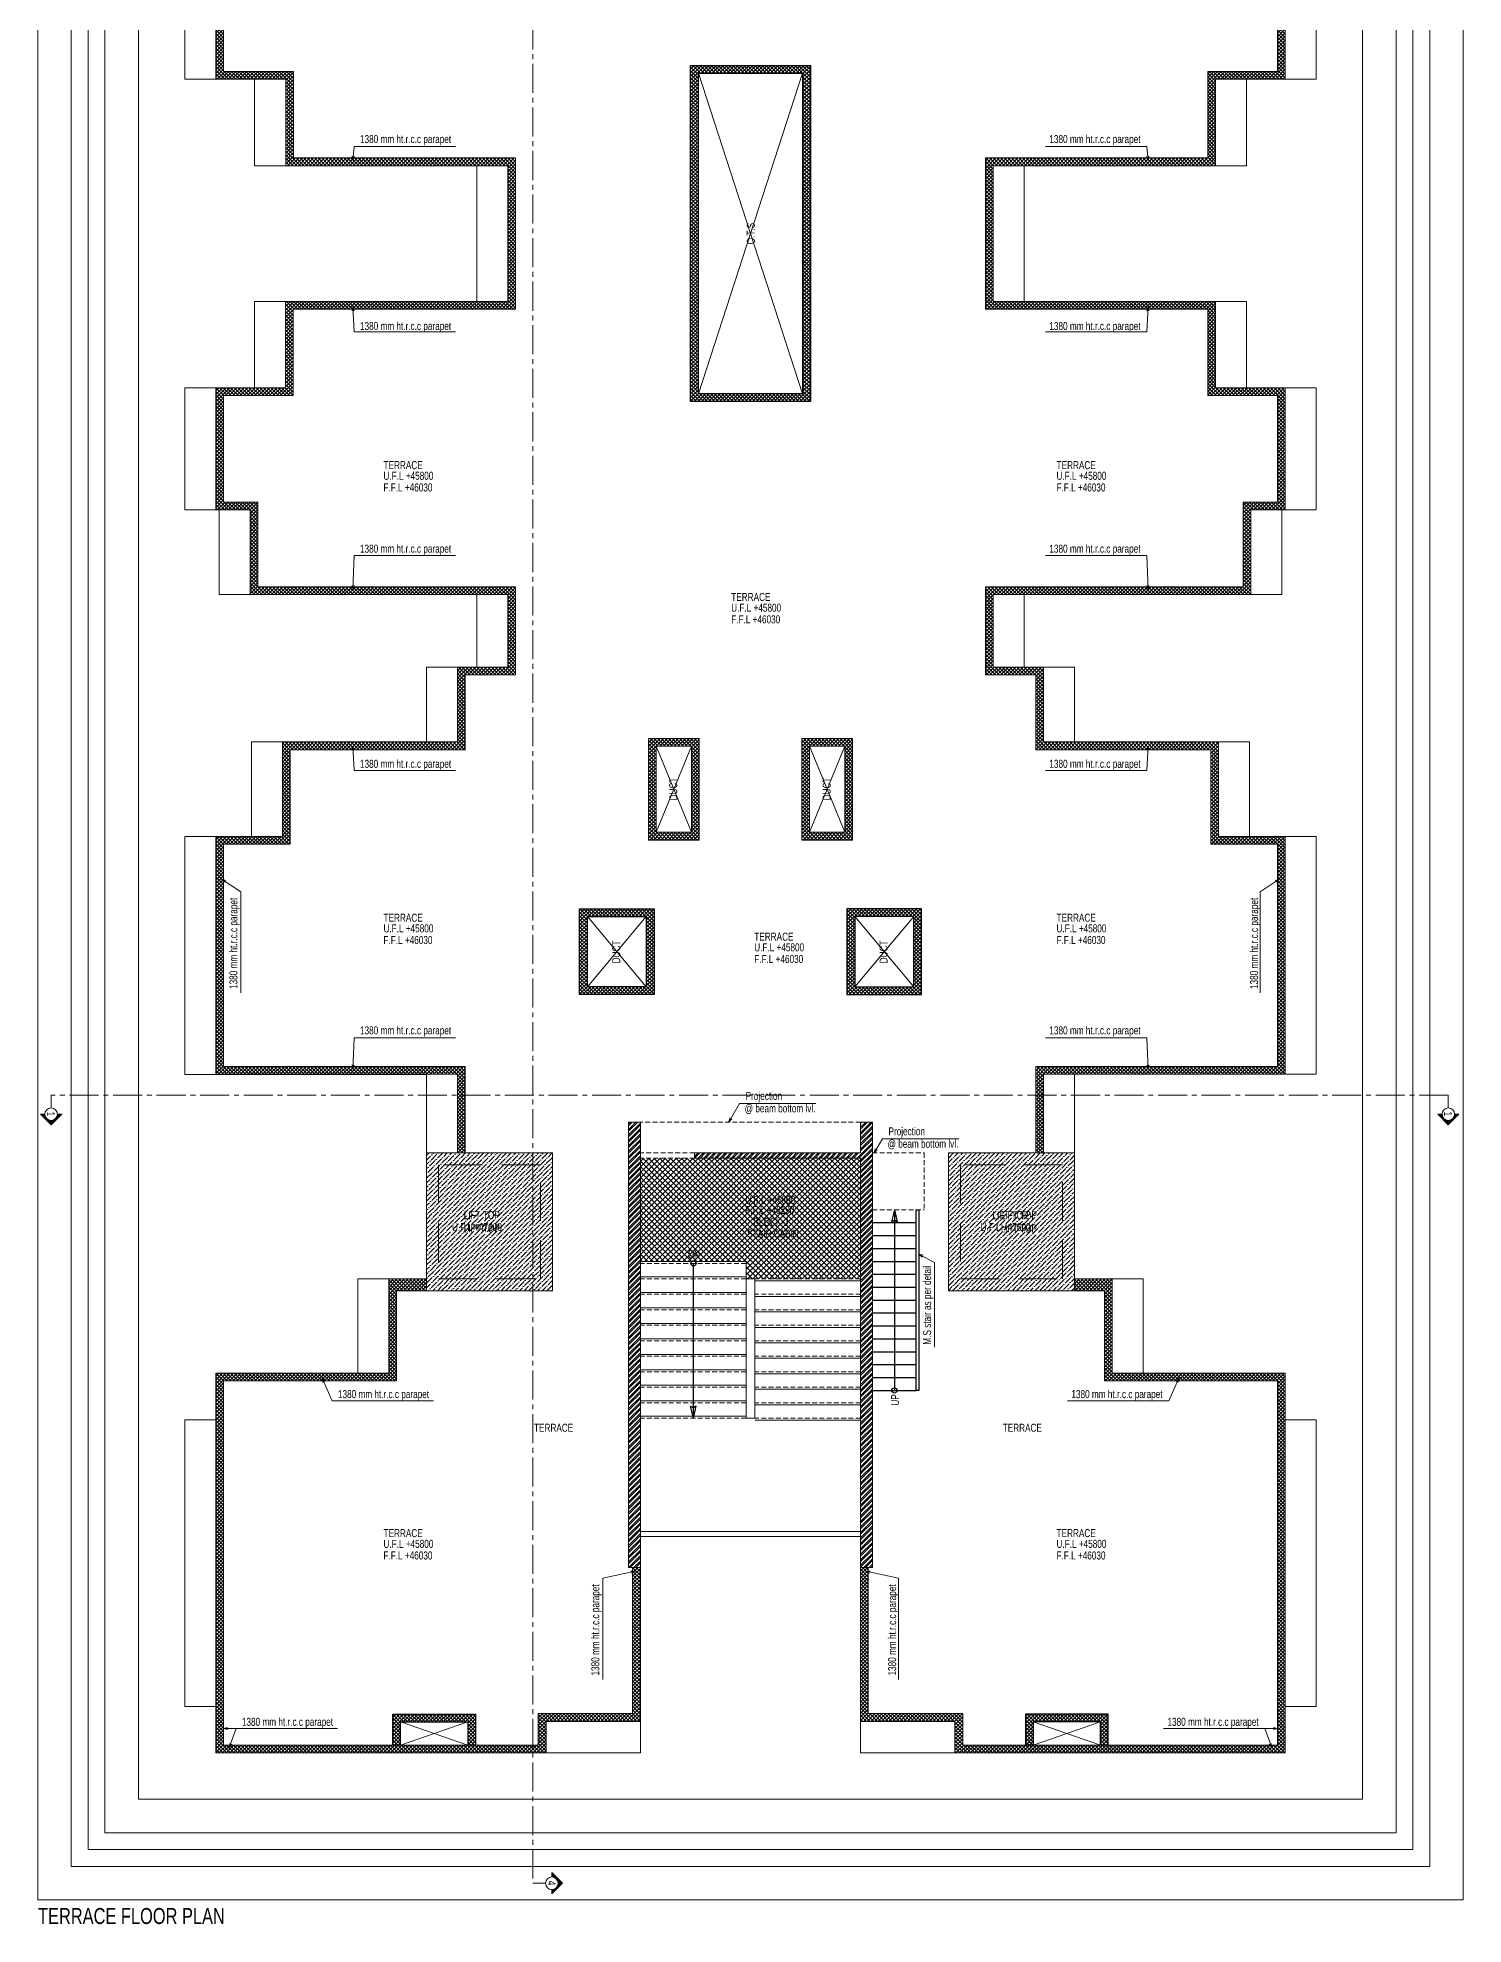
# Model space of a CAD drawing. Header units: inches. Extents: x 822859 to 1009930, y 496782 to 576896.
# Drawn here: x 933789 to 961415, y 501018 to 537565 of the extents above; entities that cross this region are included whole.
import ezdxf
from ezdxf.enums import TextEntityAlignment as Align

# ---------------------------------------------------------------- set-up
doc = ezdxf.new("R2010")
doc.units = ezdxf.units.IN
doc.header["$LTSCALE"] = 750
doc.header["$MEASUREMENT"] = 0
for name, pattern in [('CENTER', [2, 1.25, -0.25, 0.25, -0.25]), ('CENTER2', [1.125, 0.75, -0.125, 0.125, -0.125]), ('HIDDEN', [0.375, 0.25, -0.125]), ('HIDDEN2', [0.1875, 0.125, -0.0625])]:
    doc.linetypes.add(name, pattern=pattern)
for name, color, linetype, lineweight in [('DOTTED LINE-MSA', 8, 'HIDDEN2', 13), ('ELE HATCH-5-MSA', 254, 'Continuous', 5), ('ELE-01-MSA', 8, 'Continuous', 18), ('ELE-03-MSA', 145, 'Continuous', 18), ('SECTION LINE', 14, 'CENTER', 9), ('TEXT DETAIL-MSA', 8, 'Continuous', 13), ('TEXT ROOM NAME-MSA', 8, 'Continuous', 13), ('WALL HATCH-MSA', 251, 'Continuous', 9), ('WALL-MSA', 11, 'Continuous', 18)]:
    doc.layers.add(name, color=color, linetype=linetype, lineweight=lineweight)
doc.layers.add('ELE-02-MSA', color=8, linetype='Continuous')
doc.layers.add('LEVEL TEXT-MSA', color=14, linetype='Continuous')
doc.styles.add('125', font='swisscl.ttf', dxfattribs={"height": 125})
doc.styles.add('ARIAL', font='ARIALN.TTF', dxfattribs={"height": 360})
doc.styles.add('Arial-Reg', font='swisscl.ttf', dxfattribs={"height": 155})
doc.styles.add('ARL', font='swisscl.ttf')
doc.styles.add('MtXpl_Swis721_LtCn_B', font='swisscl.ttf')
doc.dimstyles.new('100 K.T', dxfattribs={"dimtxt": 360, "dimasz": 80, "dimexe": 0.18, "dimexo": 0.0625, "dimgap": 1, "dimtad": 1, "dimdec": 0, "dimzin": 0, "dimdsep": 46, "dimtxsty": 'ARIAL', "dimblk": 'DOT', "dimcen": 0.09, "dimse1": 1, "dimse2": 1, "dimclrd": 50, "dimclrt": 256, "dimadec": 0, "dimazin": 0, "dimtfac": 1, "dimtdec": 0, "dimtofl": 0, "dimtmove": 1, "dimatfit": 0, "dimfxl": 1, "dimtolj": 1, "dimtzin": 0, "dimlwd": -1, "dimarcsym": 0})
pattern_1 = [(45, (952402.295, 554021.86), (-53.03301, 53.03301), []), (45, (952437.65, 554021.86), (-53.03301, 53.03301), [])]

# ---------------------------------------------------------------- blocks, each defined once
blk = doc.blocks.new('M.S STAIR')
for p, q in [((-3500, 900), (-3500, 50)), ((-3250, 900), (-3250, 50)), ((-3000, 900), (-3000, 50)), ((-2750, 900), (-2750, 50)), ((-2500, 900), (-2500, 50)), ((-2250, 900), (-2250, 50)), ((-2000, 900), (-2000, 50)), ((-1750, 900), (-1750, 50)), ((-1500, 900), (-1500, 50)), ((-1250, 900), (-1250, 50)), ((-1000, 900), (-1000, 50)), ((-750, 900), (-750, 50)), ((-500, 900), (-500, 50)), ((-250, 900), (-250, 50))]:
    blk.add_line(p, q)
blk.add_lwpolyline([(0, 0), (-3500, 0), (-3500, 50), (0, 50)], close=True)
blk = doc.blocks.new('_Dot')
at = {"linetype": 'ByBlock', "lineweight": -2}
blk.add_line((-0.5, 0), (-1, 0), dxfattribs=at)
at = {"linetype": 'ByBlock', "const_width": 0.5}
blk.add_lwpolyline([(-0.25, 0, 1), (0.25, 0, 1)], format="xyb", close=True, dxfattribs=at)
blk = doc.blocks.new('section sym.')
h = blk.add_hatch(color=256)
h.dxf.hatch_style = 1
h.paths.add_polyline_path([(-240, 90), (-240, 153), (-393, 0), (-240, -153), (-240, -90, -0.414214), (-330, 0, -0.414214)])
at = {"layer": 'SECTION LINE', "linetype": 'Continuous'}
blk.add_line((-150, 0), (0, 0), dxfattribs=at)
blk.add_lwpolyline([(-240, -90), (-240, -153), (-393, 0), (-240, 153), (-240, 90)], dxfattribs=at)
blk.add_circle((-240, 0), 90, dxfattribs=at)
blk = doc.blocks.new('A$C37e82350')
at = {"layer": 'SECTION LINE', "linetype": 'CENTER2'}
for points in [[(1868, 15657), (1925, 15657), (1925, -11420), (1881, -11420)], [(17359, 15657), (17302, 15657), (17302, -11420), (17346, -11420)], [(46181, 15657), (46124, 15657), (46124, -11420), (46168, -11420)], [(-2542, -2027), (-2542, -2083), (61391, -2083), (61391, -2039)]]:
    blk.add_lwpolyline(points, dxfattribs=at)
at = {"layer": 'SECTION LINE', "yscale": 1.347826086956522, "zscale": 1.347826086956522}
for p, xscale in [((1881, 15657), 1.347826086956522), ((17346, 15657), -1.347826086956522), ((46168, 15657, 0), -1.347826086956522), ((1881, -11420), 1.347826086956522), ((17346, -11420), -1.347826086956522), ((46168, -11420, 0), -1.347826086956522)]:
    blk.add_blockref('section sym.', p, dxfattribs=dict(at, xscale=xscale))
at = {"layer": 'SECTION LINE', "xscale": -1.347826086956523, "yscale": 1.347826086956523, "zscale": 1.347826086956522, "rotation": 90}
for p in [(-2542, -2039), (61391, -2039)]:
    blk.add_blockref('section sym.', p, dxfattribs=at)
at = {"layer": 'SECTION LINE', "style": '125'}
for s, p in [('3', (1562, 15654)), ('2', (17665, 15654)), ('1', (46487, 15654, 0)), ('4', (-2547, -1719)), ('4', (61386, -1719)), ('3', (1562, -11423)), ('2', (17665, -11423)), ('1', (46487, -11423, 0))]:
    blk.add_text(s, height=155, dxfattribs=at).set_placement(p, align=Align.MIDDLE)

msp = doc.modelspace()

# ---------------------------------------------------------------- hatches: boundary and pattern name
at = {"layer": 'ELE HATCH-5-MSA'}
h = msp.add_hatch(dxfattribs=at)
h.set_pattern_fill('ANSI37', color=14, scale=400)
h.paths.add_polyline_path([(943047, 535236), (938744, 535236), (938744, 536913), (937389, 536913), (937389, 538975), (938055, 538975), (938055, 540613), (943047, 540613), (943047, 542323), (942075, 542323), (942075, 543771), (938684, 543771), (938684, 545599), (937389, 545599), (937389, 549909), (942075, 549909), (942075, 551583), (941925, 551583), (941925, 550059), (937239, 550059), (937239, 545449), (938534, 545449), (938534, 543621), (941925, 543621), (941925, 542173), (942897, 542173), (942897, 540763), (937905, 540763), (937905, 539125), (937239, 539125), (937239, 536763), (938594, 536763), (938594, 535086), (942897, 535086), (942897, 532457), (938591, 532457), (938591, 530781), (937239, 530781), (937239, 528419), (937905, 528419), (937905, 526780), (942897, 526780), (942897, 525371), (941925, 525371), (941925, 523923), (938534, 523923), (938534, 522094), (937239, 522094), (937239, 517484), (941925, 517484), (941925, 515960), (942075, 515960), (942075, 517634), (937389, 517634), (937389, 521944), (938684, 521944), (938684, 523773), (942075, 523773), (942075, 525221), (943047, 525221), (943047, 526930), (938055, 526930), (938055, 528569), (937389, 528569), (937389, 530631), (938741, 530631), (938741, 532307), (943047, 532307)])
h = msp.add_hatch(dxfattribs=at)
h.set_pattern_fill('ANSI37', color=14, scale=400)
h.paths.add_polyline_path([(957298, 528419), (957965, 528419), (957965, 530781), (956613, 530781), (956613, 532457), (952307, 532457), (952307, 535086), (956613, 535086), (956613, 536763), (957965, 536763), (957965, 539125), (957298, 539125), (957298, 540763), (952307, 540763), (952307, 542173), (953279, 542173), (953279, 543621), (956670, 543621), (956670, 545449), (957965, 545449), (957965, 550059), (953279, 550059), (953279, 551583), (953129, 551583), (953129, 549909), (957815, 549909), (957815, 545599), (956520, 545599), (956520, 543771), (953129, 543771), (953129, 542323), (952157, 542323), (952157, 540613), (957148, 540613), (957148, 538975), (957815, 538975), (957815, 536913), (956463, 536913), (956463, 535236), (952157, 535236), (952157, 532307), (956463, 532307), (956463, 530631), (957815, 530631), (957815, 528569), (957148, 528569), (957148, 526930), (952157, 526930), (952157, 525221), (953129, 525221), (953129, 523773), (956520, 523773), (956520, 521944), (957815, 521944), (957815, 517634), (953129, 517634), (953129, 515960), (953279, 515960), (953279, 517484), (957965, 517484), (957965, 522094), (956670, 522094), (956670, 523923), (953279, 523923), (953279, 525371), (952307, 525371), (952307, 526780), (957298, 526780)])
h = msp.add_hatch(dxfattribs=at)
h.set_pattern_fill('ANSI37', color=14, scale=400)
h.paths.add_polyline_path([(946442, 530517), (946442, 537027), (948762, 537027), (948762, 530517)])
h.paths.add_polyline_path([(946592, 530667), (946592, 536877), (948612, 536877), (948612, 530667)], flags=16)
h = msp.add_hatch(dxfattribs=at)
h.set_pattern_fill('ANSI37', color=14, scale=400)
h.paths.add_polyline_path([(945623, 523991), (946607, 523991), (946607, 522022), (945623, 522022)])
h.paths.add_polyline_path([(945773, 523841), (946457, 523841), (946457, 522172), (945773, 522172)], flags=16)
h = msp.add_hatch(dxfattribs=at)
h.set_pattern_fill('ANSI37', color=14, scale=400)
h.paths.add_polyline_path([(949581, 523991), (948596, 523991), (948596, 522022), (949581, 522022)])
h.paths.add_polyline_path([(949431, 523841), (948746, 523841), (948746, 522172), (949431, 522172)], flags=16)
h = msp.add_hatch(dxfattribs=at)
h.set_pattern_fill('ANSI37', color=14, scale=400)
h.paths.add_polyline_path([(944290, 519030), (944290, 520692), (945733, 520692), (945733, 519030)])
h.paths.add_polyline_path([(944440, 519180), (944440, 520542), (945583, 520542), (945583, 519180)], flags=16)
h = msp.add_hatch(dxfattribs=at)
h.set_pattern_fill('ANSI37', color=14, scale=400)
h.paths.add_polyline_path([(950914, 519030), (950914, 520692), (949471, 520692), (949471, 519030)])
h.paths.add_polyline_path([(950764, 519180), (950764, 520542), (949621, 520542), (949621, 519180)], flags=16)
h = msp.add_hatch(dxfattribs=at)
h.set_pattern_fill('ANSI36', color=49, scale=500)
h.paths.add_polyline_path([(941325, 515960), (941325, 513292), (943765, 513292), (943765, 515960)])
h = msp.add_hatch(dxfattribs=at)
h.set_pattern_fill('ANSI37', color=47, scale=600)
h.paths.add_polyline_path([(949735, 515860), (946518, 515860), (945468, 515860), (945468, 513859), (946463, 513859, -0.384061), (946530, 513859), (947518, 513859), (947518, 513522), (947685, 513522), (949735, 513522)])
h = msp.add_hatch(dxfattribs=at)
h.set_pattern_fill('ANSI36', color=49, scale=500)
h.paths.add_polyline_path([(953879, 513292), (953879, 515960), (951439, 515960), (951439, 513292)])
h = msp.add_hatch(dxfattribs=at)
h.set_pattern_fill('ANSI37', color=14, scale=400)
h.paths.add_polyline_path([(941325, 513292), (941325, 513522), (940591, 513522), (940591, 511693), (937239, 511693), (937239, 504339), (943639, 504339), (943639, 504949), (945468, 504949), (945468, 507930), (945318, 507930), (945318, 505099), (943489, 505099), (943489, 504489), (937389, 504489), (937389, 511543), (940741, 511543), (940741, 513292)])
h = msp.add_hatch(dxfattribs=at)
h.set_pattern_fill('ANSI37', color=14, scale=400)
h.paths.add_polyline_path([(957965, 511693), (954612, 511693), (954612, 513522), (953879, 513522), (953879, 513292), (954462, 513292), (954462, 511543), (957815, 511543), (957815, 504489), (951714, 504489), (951714, 505099), (949885, 505099), (949885, 507930), (949735, 507930), (949735, 504949), (951564, 504949), (951564, 504339), (957965, 504339)])
h = msp.add_hatch(dxfattribs=at)
h.set_pattern_fill('ANSI37', color=14, scale=400)
h.paths.add_polyline_path([(942121, 504939), (942121, 504489), (942271, 504489), (942271, 505089), (940671, 505089), (940671, 504489), (940821, 504489), (940821, 504939)])
h = msp.add_hatch(dxfattribs=at)
h.set_pattern_fill('ANSI37', color=14, scale=400)
h.paths.add_polyline_path([(954382, 504939), (954382, 504489), (954532, 504489), (954532, 505089), (952932, 505089), (952932, 504489), (953082, 504489), (953082, 504939)])
at = {"layer": 'WALL HATCH-MSA'}
h = msp.add_hatch(dxfattribs=at)
h.set_pattern_fill('ANSI32', color=256, scale=200)
h.set_pattern_definition(pattern_1)
h.paths.add_polyline_path([(945238, 507930), (945468, 507930), (945468, 516560), (945238, 516560)])
h = msp.add_hatch(dxfattribs=at)
h.set_pattern_fill('ANSI32', color=256, scale=200)
h.set_pattern_definition(pattern_1)
h.paths.add_polyline_path([(946518, 515860), (946518, 515960), (949735, 515960), (949735, 516560), (949965, 516560), (949965, 507930), (949735, 507930), (949735, 515860)])

# ---------------------------------------------------------------- linework, layer by layer
for p, q in [((950390, 514860), (950336, 514624)), ((950336, 514624), (950390, 514659)), ((950390, 514860), (950390, 511360)), ((950390, 514860), (950445, 514624)), ((950445, 514624), (950390, 514659)), ((946496, 510822), (946496, 513822)), ((946496, 510822), (946441, 511058)), ((946441, 511058), (946496, 511023)), ((946496, 510822), (946551, 511058)), ((946551, 511058), (946496, 511023))]:
    msp.add_line(p, q)
for points in [[(946442, 530517), (946442, 537027), (948762, 537027), (948762, 530517)], [(946592, 530667), (946592, 536877), (948612, 536877), (948612, 530667)], [(944290, 519030), (944290, 520692), (945733, 520692), (945733, 519030)], [(944440, 519180), (944440, 520542), (945583, 520542), (945583, 519180)], [(950914, 519030), (950914, 520692), (949471, 520692), (949471, 519030)], [(950764, 519180), (950764, 520542), (949621, 520542), (949621, 519180)]]:
    msp.add_lwpolyline(points, close=True)
for points in [[(940671, 504489), (940671, 505089), (942271, 505089), (942271, 504489)], [(954532, 504489), (954532, 505089), (952932, 505089), (952932, 504489)], [(940821, 504489), (940821, 504939), (942121, 504939), (942121, 504489)], [(954382, 504489), (954382, 504939), (953082, 504939), (953082, 504489)]]:
    msp.add_lwpolyline(points)
for centre in [(946496, 513822), (950390, 511360)]:
    msp.add_circle(centre, 50)
at = {"layer": 'Defpoints', "color": 1, "lineweight": 0}
for points in [[(961415, 566054), (933789, 566054), (933789, 501489), (961415, 501489)], [(960765, 565404), (934439, 565404), (934439, 502139), (960765, 502139)], [(960440, 565079), (934764, 565079), (934764, 502464), (960440, 502464)], [(960115, 564754), (935089, 564754), (935089, 502789), (960115, 502789)], [(959465, 564104), (935739, 564104), (935739, 503439), (959465, 503439)]]:
    msp.add_lwpolyline(points, close=True, dxfattribs=at)
at = {"layer": 'DOTTED LINE-MSA'}
for p, q in [((949735, 516560), (945468, 516560)), ((946518, 515960), (945468, 515960)), ((946518, 515860), (945468, 515860)), ((949965, 515960), (950965, 515960)), ((950965, 515960), (950965, 514860)), ((949965, 514860), (950965, 514860)), ((947518, 513822), (945468, 513822)), ((947518, 513522), (945468, 513522)), ((949735, 513522), (947685, 513522)), ((947518, 513222), (945468, 513222)), ((949735, 513222), (947685, 513222)), ((947518, 512922), (945468, 512922)), ((949735, 512922), (947685, 512922)), ((947518, 512622), (945468, 512622)), ((949735, 512622), (947685, 512622)), ((947518, 512322), (945468, 512322)), ((947518, 512022), (945468, 512022)), ((949735, 512322), (947685, 512322)), ((949735, 512022), (947685, 512022)), ((947518, 511722), (945468, 511722)), ((949735, 511722), (947685, 511722)), ((947518, 511422), (945468, 511422)), ((949735, 511422), (947685, 511422)), ((947518, 511122), (945468, 511122)), ((949735, 511122), (947685, 511122)), ((947518, 510822), (945468, 510822)), ((949735, 510822), (947685, 510822))]:
    msp.add_line(p, q, dxfattribs=at)
at = {"layer": 'ELE-01-MSA'}
for p, q in [((947518, 513859), (945468, 513859)), ((947518, 513522), (947518, 513859)), ((947518, 513559), (945468, 513559)), ((949735, 513482), (947685, 513482)), ((947518, 513259), (945468, 513259)), ((949735, 513182), (947685, 513182)), ((947518, 512959), (945468, 512959)), ((949735, 512882), (947685, 512882)), ((947518, 512659), (945468, 512659)), ((949735, 512582), (947685, 512582)), ((947518, 512359), (945468, 512359)), ((947518, 512059), (945468, 512059)), ((949735, 512282), (947685, 512282)), ((947518, 511759), (945468, 511759)), ((949735, 511982), (947685, 511982)), ((949735, 511682), (947685, 511682)), ((947518, 511459), (945468, 511459)), ((949735, 511382), (947685, 511382)), ((947518, 511159), (945468, 511159)), ((949735, 511082), (947685, 511082)), ((947518, 510859), (945468, 510859)), ((949735, 510782), (947685, 510782)), ((949735, 508630), (945468, 508630)), ((949735, 508530), (945468, 508530))]:
    msp.add_line(p, q, dxfattribs=at)
for points in [[(937239, 536763), (937239, 539125), (937905, 539125), (937905, 540763), (942897, 540763), (942897, 542173), (941925, 542173), (941925, 543621), (938534, 543621), (938534, 545449), (937239, 545449), (937239, 550059), (941925, 550059), (941925, 551583), (941325, 551583), (941325, 554022), (940591, 554022), (940591, 555851), (937239, 555851), (937239, 563204), (943639, 563204), (943639, 562594), (945468, 562594), (945468, 559613)], [(945468, 507930), (945468, 504339), (937239, 504339), (937239, 505239), (936639, 505239), (936639, 510793), (937239, 510793), (937239, 511693), (939991, 511693), (939991, 513522), (941325, 513522), (941325, 515960), (941325, 517483), (936639, 517483), (936639, 522094), (937934, 522094), (937934, 523923), (941325, 523923), (941325, 525371), (942297, 525371), (942297, 526780), (937305, 526780), (937305, 528419), (936639, 528419), (936639, 530781), (937991, 530781), (937991, 532457), (942297, 532457), (942297, 535086), (937991, 535086), (937991, 536763), (936639, 536763), (936639, 539125)], [(958565, 539125), (958565, 536763), (957213, 536763), (957213, 535086), (952907, 535086), (952907, 532457), (957213, 532457), (957213, 530781), (958565, 530781), (958565, 528419), (957898, 528419), (957898, 526780), (952907, 526780), (952907, 525371), (953879, 525371), (953879, 523923), (957270, 523923), (957270, 522094), (958565, 522094), (958565, 517484), (953879, 517484), (953879, 513522), (955212, 513522), (955212, 511693), (957965, 511693), (957965, 510793), (958565, 510793), (958565, 505239), (957965, 505239), (957965, 504339), (949735, 504339), (949735, 507930)], [(957965, 539125), (957965, 536763), (956613, 536763), (956613, 535086), (952307, 535086), (952307, 532457), (956613, 532457), (956613, 530781), (957965, 530781), (957965, 528419), (957298, 528419), (957298, 526780), (952307, 526780), (952307, 525371), (953279, 525371), (953279, 523923), (956670, 523923), (956670, 522094), (957965, 522094), (957965, 517484), (953279, 517484), (953279, 515960), (953879, 515960), (953879, 513522), (954612, 513522), (954612, 511693), (957965, 511693), (957965, 504339), (951564, 504339), (951564, 504949), (949735, 504949), (949735, 507930)], [(937389, 538975), (937389, 536913), (938744, 536913), (938744, 535236), (943047, 535236), (943047, 532307), (938741, 532307), (938741, 530631), (937389, 530631), (937389, 528569), (938055, 528569), (938055, 526930), (943047, 526930), (943047, 525221), (942075, 525221), (942075, 523773), (938684, 523773), (938684, 521944), (937389, 521944), (937389, 517634), (942075, 517634), (942075, 515960)], [(953129, 515960), (953129, 517634), (957815, 517634), (957815, 521944), (956520, 521944), (956520, 523773), (953129, 523773), (953129, 525221), (952157, 525221), (952157, 526930), (957148, 526930), (957148, 528569), (957815, 528569), (957815, 530631), (956463, 530631), (956463, 532307), (952157, 532307), (952157, 535236), (956463, 535236), (956463, 536913), (957815, 536913), (957815, 538975)], [(945468, 507930), (945468, 504949), (943639, 504949), (943639, 504339), (937239, 504339), (937239, 511693), (940591, 511693), (940591, 513522), (941325, 513522), (941325, 515960), (941925, 515960), (941925, 517484), (937239, 517484), (937239, 522094), (938534, 522094), (938534, 523923), (941925, 523923), (941925, 525371), (942897, 525371), (942897, 526780), (937905, 526780), (937905, 528419), (937239, 528419), (937239, 530781), (938591, 530781), (938591, 532457), (942897, 532457), (942897, 535086), (938594, 535086), (938594, 536763), (937239, 536763)], [(940741, 513292), (940741, 511543), (937389, 511543), (937389, 504489), (943489, 504489), (943489, 505099), (945318, 505099), (945318, 507930)], [(941325, 513292), (940741, 513292)], [(949885, 507930), (949885, 505099), (951714, 505099), (951714, 504489), (957815, 504489), (957815, 511543), (954462, 511543), (954462, 513292)], [(953879, 513292), (954462, 513292)]]:
    msp.add_lwpolyline(points, dxfattribs=at)
for points in [[(945623, 523991), (946607, 523991), (946607, 522022), (945623, 522022)], [(945773, 523841), (946457, 523841), (946457, 522172), (945773, 522172)], [(949581, 523991), (948596, 523991), (948596, 522022), (949581, 522022)], [(949431, 523841), (948746, 523841), (948746, 522172), (949431, 522172)], [(941325, 515960), (941325, 513292), (943765, 513292), (943765, 515960)], [(953879, 513292), (953879, 515960), (951439, 515960), (951439, 513292)], [(947685, 513522), (947518, 513522), (947518, 510822), (947685, 510822)]]:
    msp.add_lwpolyline(points, close=True, dxfattribs=at)
at = {"layer": 'ELE-03-MSA'}
for p, q in [((948612, 536877), (946592, 530667)), ((946592, 536877), (948612, 530667)), ((945583, 520542), (944440, 519180)), ((944440, 520542), (945583, 519180)), ((950764, 520542), (949621, 519180)), ((949621, 520542), (950764, 519180)), ((942121, 504939), (940821, 504489)), ((940821, 504939), (942121, 504489)), ((953082, 504939), (954382, 504489)), ((954382, 504939), (953082, 504489))]:
    msp.add_line(p, q, dxfattribs=at)
for points in [[(945773, 522172), (946457, 523841)], [(946457, 522172), (945773, 523841)], [(949431, 522172), (948746, 523841)], [(948746, 522172), (949431, 523841)]]:
    msp.add_lwpolyline(points, dxfattribs=at)
at = {"layer": 'ELE-03-MSA', "linetype": 'HIDDEN', "ltscale": 4}
for points in [[(941555, 515730), (941555, 513522), (943535, 513522), (943535, 515730)], [(953649, 513522), (953649, 515730), (951669, 515730), (951669, 513522)]]:
    msp.add_lwpolyline(points, close=True, dxfattribs=at)
at = {"layer": 'WALL-MSA'}
for p, q in [((945238, 516560), (945468, 516560)), ((945238, 507930), (945238, 516560)), ((945468, 507930), (945468, 516560)), ((949735, 516560), (949965, 516560)), ((949735, 515960), (949735, 516560)), ((949965, 507930), (949965, 516560)), ((946518, 515960), (949735, 515960)), ((946518, 515860), (946518, 515960)), ((946518, 515860), (949735, 515860)), ((949735, 507930), (949735, 515860)), ((945238, 507930), (945468, 507930)), ((949965, 507930), (949735, 507930))]:
    msp.add_line(p, q, dxfattribs=at)

# ---------------------------------------------------------------- block references
at = {"color": 2, "rotation": 270}
msp.add_blockref('A$C37e82350', (945468, 563204), dxfattribs=at)
at = {"layer": 'ELE-02-MSA', "rotation": 90}
msp.add_blockref('M.S STAIR', (950865, 514860), dxfattribs=at)

# ---------------------------------------------------------------- texts
at = {"layer": 'Defpoints', "style": 'MtXpl_Swis721_LtCn_B'}
msp.add_text('TERRACE FLOOR PLAN  ', height=310, dxfattribs=at).set_placement((933795, 501023))
at = {"layer": 'LEVEL TEXT-MSA', "style": 'ARL'}
for s, p in [('U.F.L +45800', (940489, 529079)), ('F.F.L +46030', (940489, 528853)), ('U.F.L +45800', (953532, 529079)), ('F.F.L +46030', (953532, 528853)), ('U.F.L +45800', (947228, 526523)), ('F.F.L +46030', (947228, 526298)), ('U.F.L +45800', (940489, 520311)), ('F.F.L +46030', (940489, 520085)), ('U.F.L +45800', (953532, 520311)), ('F.F.L +46030', (953532, 520085)), ('U.F.L +45800', (947674, 519944)), ('F.F.L +46030', (947674, 519718)), ('U.F.L +45800', (947502, 515052)), ('U.F.L +47600', (941817, 514525)), ('F.F.L +46190', (947502, 514856)), ('U.F.L +47600', (952062, 514525)), ('U.F.L +45800', (940489, 508388)), ('U.F.L +45800', (953532, 508388)), ('F.F.L +46030', (940489, 508163)), ('F.F.L +46030', (953532, 508163))]:
    msp.add_text(s, height=155, dxfattribs=at).set_placement(p, align=Align.MIDDLE_LEFT)
at = {"layer": 'TEXT DETAIL-MSA', "style": '125'}
for s, p in [('1380 mm ht.r.c.c parapet', (940917, 535602)), ('1380 mm ht.r.c.c parapet', (954277, 535602)), ('1380 mm ht.r.c.c parapet', (940917, 531980)), ('1380 mm ht.r.c.c parapet', (954277, 531980)), ('1380 mm ht.r.c.c parapet', (940917, 527667)), ('1380 mm ht.r.c.c parapet', (954277, 527667)), ('1380 mm ht.r.c.c parapet', (940917, 523499)), ('1380 mm ht.r.c.c parapet', (954277, 523499)), ('1380 mm ht.r.c.c parapet', (940917, 518335)), ('1380 mm ht.r.c.c parapet', (954277, 518335)), ('Projection', (947861, 517065)), ('@ beam bottom lvl.', (948176, 516825)), ('Projection', (950629, 516379)), ('@ beam bottom lvl.', (950945, 516139)), ('LIFT TOP', (942394, 514755)), ('LIFT TOP', (952639, 514755)), ('LIFT TOP', (952803, 514755)), ('LIFT TOP', (942394, 514497)), ('LIFT TOP', (952803, 514497)), ('1380 mm ht.r.c.c parapet', (940490, 511289)), ('1380 mm ht.r.c.c parapet', (954704, 511289)), ('1380 mm ht.r.c.c parapet', (938629, 504940)), ('1380 mm ht.r.c.c parapet', (956566, 504940))]:
    msp.add_text(s, height=155, dxfattribs=at).set_placement(p, align=Align.MIDDLE_CENTER)
for s, p in [('1380 mm ht.r.c.c parapet', (937581, 520020)), ('1380 mm ht.r.c.c parapet', (957361, 520020)), ('M.S stair as per detail', (951024, 513015)), ('1380 mm ht.r.c.c parapet', (944594, 506720)), ('1380 mm ht.r.c.c parapet', (950346, 506720))]:
    msp.add_text(s, height=155, rotation=90, dxfattribs=at).set_placement(p, align=Align.MIDDLE_CENTER)
at = {"layer": 'TEXT ROOM NAME-MSA', "lineweight": 0, "style": 'Arial-Reg'}
for s, p in [('O.T.S', (947685, 533564)), ('DUCT', (946181, 522791)), ('DUCT', (949155, 522791)), ('DUCT', (945077, 519634)), ('DUCT', (950259, 519634)), ('UP', (950480, 511065))]:
    msp.add_text(s, height=155, rotation=90, dxfattribs=at).set_placement(p)
at = {"layer": 'TEXT ROOM NAME-MSA', "lineweight": 0}
for s, style, p in [('TERRACE', 'Arial-Reg', (940491, 529208)), ('TERRACE', 'Arial-Reg', (953534, 529208)), ('TERRACE', 'Arial-Reg', (947230, 526653)), ('TERRACE', 'Arial-Reg', (940491, 520440)), ('TERRACE', 'Arial-Reg', (953534, 520440)), ('TERRACE', 'Arial-Reg', (947676, 520073)), ('BLOCK-J', 'MtXpl_Swis721_LtCn_B', (947661, 514549)), ('STAIR CABIN', 'MtXpl_Swis721_LtCn_B', (947537, 514322)), ('DN', 'Arial-Reg', (946392, 513921)), ('TERRACE', 'MtXpl_Swis721_LtCn_B', (943407, 510560)), ('TERRACE', 'MtXpl_Swis721_LtCn_B', (952490, 510560)), ('TERRACE', 'Arial-Reg', (940491, 508518)), ('TERRACE', 'Arial-Reg', (953534, 508518))]:
    msp.add_text(s, height=155, dxfattribs=dict(at, style=style)).set_placement(p)

# ---------------------------------------------------------------- leaders
at = {"layer": 'TEXT DETAIL-MSA'}
for points, override in [([(939898, 535186), (939924, 535460), (941885, 535460)], {"dimgap": 1, "dimtad": 0, "dimclrd": 256, "dimldrblk": 'Open30'}), ([(955306, 535186), (955280, 535460), (953319, 535460)], {"dimgap": 1, "dimtad": 0, "dimclrd": 256, "dimldrblk": 'Open30'}), ([(939898, 532353), (939924, 531870), (941885, 531870)], {"dimgap": 1, "dimtad": 0, "dimclrd": 256, "dimldrblk": 'Open30'}), ([(955306, 532353), (955280, 531870), (953319, 531870)], {"dimgap": 1, "dimtad": 0, "dimclrd": 256, "dimldrblk": 'Open30'}), ([(939898, 526874), (939924, 527534), (941885, 527534)], {"dimgap": 1, "dimtad": 0, "dimclrd": 256, "dimldrblk": 'Open30'}), ([(955306, 526874), (955280, 527534), (953319, 527534)], {"dimgap": 1, "dimtad": 0, "dimclrd": 256, "dimldrblk": 'Open30'}), ([(939898, 523842), (939924, 523368), (941885, 523368)], {"dimgap": 1, "dimtad": 0, "dimclrd": 256, "dimldrblk": 'Open30'}), ([(955306, 523842), (955280, 523368), (953319, 523368)], {"dimgap": 1, "dimtad": 0, "dimclrd": 256, "dimldrblk": 'Open30'}), ([(937353, 521267), (937723, 521022), (937723, 519062)], {"dimgap": 1, "dimtad": 0, "dimclrd": 256, "dimldrblk": 'Open30'}), ([(957850, 521267), (957480, 521022), (957480, 519062)], {"dimgap": 1, "dimtad": 0, "dimclrd": 256, "dimldrblk": 'Open30'}), ([(939898, 517584), (939924, 518193), (941885, 518193)], {"dimgap": 1, "dimtad": 0, "dimclrd": 256, "dimldrblk": 'Open30'}), ([(955306, 517584), (955280, 518193), (953319, 518193)], {"dimgap": 1, "dimtad": 0, "dimclrd": 256, "dimldrblk": 'Open30'}), ([(947179, 516560), (947389, 516921), (948871, 516921)], {"dimgap": 1, "dimtad": 0, "dimclrd": 256, "dimldrblk": 'Open30'}), ([(949997, 515960), (950158, 516235), (951640, 516235)], {"dimgap": 1, "dimtad": 0, "dimclrd": 256, "dimldrblk": 'Open30'}), ([(950865, 513998), (951167, 513837), (951167, 512195)], {"dimgap": 1, "dimtad": 0, "dimclrd": 256, "dimldrblk": 'Open30'}), ([(939304, 511596), (939497, 511157), (941458, 511157)], {"dimgap": 1, "dimtad": 0, "dimclrd": 256, "dimldrblk": 'Open30'}), ([(955900, 511596), (955706, 511157), (953746, 511157)], {"dimgap": 1, "dimtad": 0, "dimclrd": 256, "dimldrblk": 'Open30'}), ([(945368, 507857), (944737, 507722), (944737, 505762)], {"dimgap": 1, "dimtad": 0, "dimclrd": 256, "dimldrblk": 'Open30'}), ([(949836, 507857), (950467, 507722), (950467, 505762)], {"dimgap": 1, "dimtad": 0, "dimclrd": 256, "dimldrblk": 'Open30'}), ([(937389, 504810), (937636, 504810)], {"dimtad": 0, "dimclrd": 256, "dimldrblk": 'Open30'}), ([(937501, 504440), (937636, 504810), (939596, 504810)], {"dimgap": 1, "dimtad": 0, "dimclrd": 256, "dimldrblk": 'Open30'}), ([(957703, 504440), (957568, 504810), (955608, 504810)], {"dimgap": 1, "dimtad": 0, "dimclrd": 256, "dimldrblk": 'Open30'}), ([(957815, 504810), (957568, 504810)], {"dimtad": 0, "dimclrd": 256, "dimldrblk": 'Open30'})]:
    msp.add_leader(points, dimstyle='100 K.T', override=override, dxfattribs=at)

doc.saveas('drawing.dxf')
